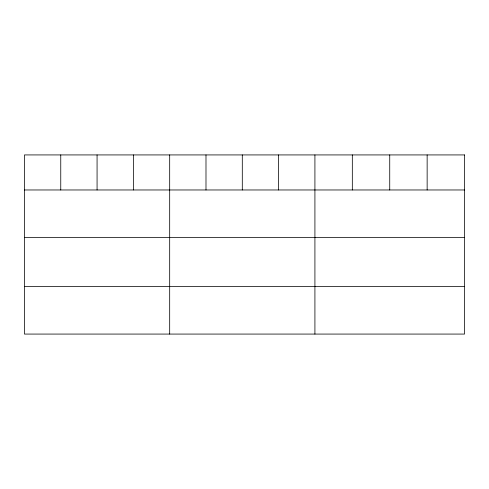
<?xml version="1.0" encoding="UTF-8"?>
<svg xmlns="http://www.w3.org/2000/svg" width="489" height="489" viewBox="0 0 489 489"><rect width="100%" height="100%" fill="white"/><g stroke="black" fill="none" stroke-linecap="round" stroke-linejoin="round"><path stroke-width="0.73" d="M24.45 189.97L464.55 189.97M24.45 237.526L464.55 237.526M24.45 286.517L464.55 286.517M427.141 154.927L427.141 189.97M389.733 154.927L389.733 189.97M352.324 154.927L352.324 189.97M314.916 154.927L314.916 334.073M278.608 154.927L278.608 189.97M242.299 154.927L242.299 189.97M205.991 154.927L205.991 189.97M169.683 154.927L169.683 334.073M133.375 154.927L133.375 189.97M97.067 154.927L97.067 189.97M60.758 154.927L60.758 189.97M464.55 154.927L24.45 154.927L24.45 334.073L464.55 334.073L464.55 154.927"/></g></svg>
